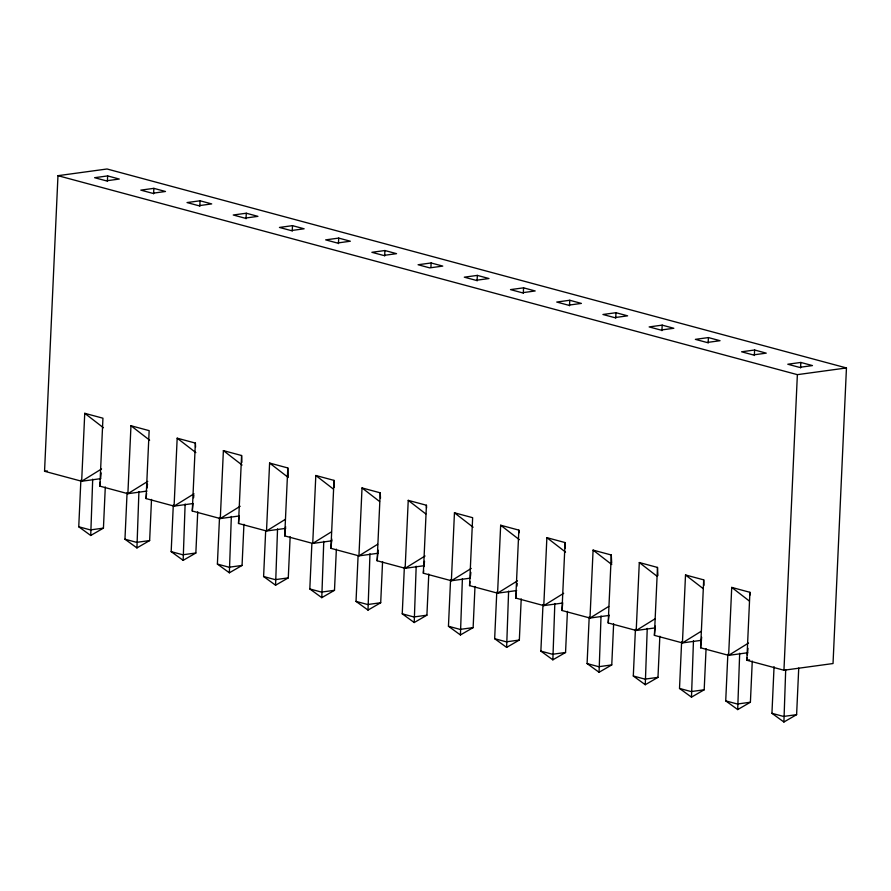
<?xml version="1.0" encoding="UTF-8"?>
<svg xmlns="http://www.w3.org/2000/svg" width="891" height="891" viewBox="0 0 891 891"><rect width="100%" height="100%" fill="white"/><g stroke="black" fill="none" stroke-linecap="round" stroke-linejoin="round"><path stroke-width="1.34" d="M100.75 478.656L81.66 481.251L44.55 471.272L57.971 175.683L107.054 168.989L846.45 367.95L833.029 663.539L783.946 670.232L746.836 660.242L749.921 592.303L731.723 587.403L728.638 655.353L747.727 652.747M105.294 486.976L103.434 528.129L90.726 535.48L78.753 526.781L80.869 480.138M146.959 491.086L127.881 493.692L99.859 486.152L102.944 418.202L84.745 413.313L81.66 481.251L101.552 468.944M92.697 479.158L90.726 535.48M107.388 181.441L107.633 175.917L94.602 177.699L106.252 180.828L119.283 179.046L107.633 175.917M151.515 499.417L149.643 540.57L136.936 547.92L124.963 539.211L127.079 492.578M193.18 503.526L174.09 506.121L146.068 498.581L149.153 430.643L130.966 425.742L127.881 493.692L147.761 481.374M138.918 491.587L136.936 547.92M153.597 193.882L153.853 188.357L140.811 190.128L152.461 193.269L165.492 191.487L153.853 188.357M197.724 511.846L195.853 553.01L183.156 560.35L171.172 551.652L173.299 505.008M195.575 447.171L195.374 443.083L177.175 438.183L174.09 506.121L193.982 493.814M185.128 504.028L183.156 560.35M199.807 206.311L200.063 200.787L187.032 202.569L198.671 205.698L211.702 203.916L200.063 200.787M239.389 515.956L220.3 518.562L192.289 511.022L195.374 443.083M243.934 524.287L242.062 565.44L229.366 572.79L217.393 564.081L219.509 517.448M241.929 462.329L241.584 455.513L223.385 450.612L220.3 518.562L240.191 506.244M231.337 516.457L229.366 572.79M246.027 218.752L246.272 213.227L233.242 214.998L244.88 218.139L257.922 216.357L246.272 213.227M285.599 528.396L266.509 530.991L238.498 523.462L241.584 455.513M290.143 536.727L288.283 577.88L275.575 585.22L263.602 576.522L265.652 531.248M269.605 463.053L288.272 477.487L287.793 467.953L269.605 463.053L266.509 530.991L285.231 519.408M277.546 528.898L275.575 585.22M292.237 231.181L292.482 225.657L279.451 227.439L291.101 230.569L304.132 228.787L292.482 225.657M331.808 540.826L312.73 543.432L284.708 535.892L287.793 467.953M336.364 549.157L334.493 590.31L321.785 597.661L309.812 588.951L311.872 543.688M334.348 487.199L334.002 480.383L315.815 475.493L312.73 543.432L331.441 531.838M323.767 541.338L321.785 597.661M338.446 243.622L338.703 238.097L325.66 239.868L337.31 243.009L350.341 241.227L338.703 238.097M378.029 553.266L358.939 555.873L330.917 548.333L334.002 480.383M382.573 561.597L380.702 602.75L368.005 610.09L356.021 601.392L358.082 556.118M380.49 498.269L380.223 492.823L362.024 487.923L358.939 555.873L377.661 544.278M369.977 553.768L368.005 610.09M384.656 256.051L384.912 250.527L371.881 252.309L383.52 255.439L396.551 253.668L384.912 250.527M424.239 565.696L405.149 568.302L377.138 560.762L380.223 492.823M428.783 574.027L426.912 615.18L414.215 622.531L402.242 613.821L404.358 567.188M426.566 507.981L426.433 505.253L408.234 500.363L405.149 568.302L425.04 555.984M416.186 566.208L414.215 622.531M430.932 267.111L431.121 262.968L418.091 264.738L429.729 267.879L442.771 266.097L431.121 262.968M470.448 578.136L451.369 580.743L423.348 573.203L426.433 505.253M474.992 586.467L473.132 627.62L460.424 634.96L448.451 626.262L450.568 579.618M516.669 590.566L497.579 593.172L469.557 585.632L472.642 517.693L454.455 512.793L451.369 580.743L471.25 568.425M462.396 578.638L460.424 634.96M477.086 280.921L477.331 275.397L464.3 277.179L475.95 280.309L488.981 278.538L477.331 275.397M521.213 598.897L519.342 640.05L506.634 647.401L494.661 638.702L496.777 592.058M518.996 532.851L518.852 530.123L500.664 525.233L497.579 593.172L517.459 580.854M508.616 591.078L506.634 647.401M523.295 293.362L523.552 287.838L510.51 289.608L522.159 292.749L535.19 290.967L523.552 287.838M562.878 603.007L543.788 605.613L515.766 598.073L518.852 530.123M567.422 611.337L565.551 652.49L552.854 659.83L540.87 651.132L542.998 604.488M565.34 548.01L565.072 542.563L546.874 537.663L543.788 605.613L563.68 593.295M554.826 603.508L552.854 659.83M569.505 305.791L569.761 300.267L556.73 302.049L568.369 305.179L581.4 303.408L569.761 300.267M609.088 615.436L589.998 618.042L561.987 610.502L565.072 542.563M613.632 623.767L611.761 664.92L599.064 672.271L587.091 663.572L589.207 616.928M611.694 563.168L611.282 554.993L593.083 550.103L589.998 618.042L608.72 606.448M601.035 615.948L599.064 672.271M615.726 318.232L615.971 312.708L602.94 314.49L614.578 317.619L627.62 315.837L615.971 312.708M655.297 627.877L636.219 630.483L608.197 622.943L611.282 554.993M659.841 636.207L657.981 677.36L645.273 684.711L633.301 676.002L635.417 629.358M657.903 575.608L657.491 567.433L639.304 562.533L636.219 630.483L654.93 618.889M647.245 628.378L645.273 684.711M661.935 330.661L662.18 325.137L649.149 326.919L660.799 330.049L673.83 328.278L662.18 325.137M701.518 640.306L682.428 642.912L654.406 635.372L657.491 567.433M706.062 648.637L704.191 689.79L691.483 697.141L679.51 688.442L681.626 641.798M703.979 585.32L703.701 579.863L685.513 574.973L682.428 642.912L701.139 631.318M693.465 640.818L691.483 697.141M708.145 343.102L708.401 337.578L695.359 339.36L707.008 342.489L720.039 340.707L708.401 337.578M748.529 643.035L728.638 655.353L700.616 647.813L703.701 579.863M752.271 661.077L750.4 702.231L737.703 709.581L725.72 700.872L727.847 654.239M739.675 653.248L737.703 709.581M754.354 355.531L754.61 350.007L741.579 351.789L753.218 354.919L766.249 353.148L754.61 350.007M798.737 668.027L796.61 714.66L783.913 722.011L771.94 713.312L774.056 666.668M783.946 670.232L797.367 374.654L57.971 175.683M785.695 669.798L783.913 722.011M800.575 367.972L800.82 362.448L787.789 364.23L799.427 367.359L812.469 365.577L800.82 362.448M99.859 486.152L100.249 482.176M100.638 478.211L101.162 472.909M146.068 498.581L146.592 493.291M147.115 487.99L147.505 484.025M192.289 511.022L192.935 504.406M193.581 497.779L193.848 495.129M238.498 523.462L239.278 515.51M284.708 535.892L285.621 526.626M377.138 560.762L378.174 550.17M423.348 573.203L423.604 570.552M423.993 566.576L424.517 561.285M469.557 585.632L469.947 581.667M470.47 576.366L470.86 572.39M515.766 598.073L516.29 592.771M516.947 586.155L517.203 583.505M561.987 610.502L562.633 603.886M608.197 622.943L608.976 615.002M654.406 635.372L655.319 626.106M700.616 647.813L701.663 637.221M747.092 657.603L746.836 660.242L749.554 659.875M747.349 654.952L748.006 648.325M330.917 548.333L331.831 539.055M44.55 471.272L47.279 470.894M797.367 374.654L846.45 367.95M103.434 528.129L90.392 529.911L78.753 526.781M149.643 540.57L136.613 542.352L124.963 539.211M195.853 553.01L182.822 554.781L171.172 551.652M242.062 565.44L229.032 567.222L217.393 564.081M288.283 577.88L275.241 579.651L263.602 576.522M334.493 590.31L321.462 592.092L309.812 588.951M380.702 602.75L367.671 604.521L356.021 601.392M426.912 615.18L413.881 616.962L402.242 613.821M473.132 627.62L460.09 629.391L448.451 626.262M519.342 640.05L506.311 641.832L494.661 638.702M565.551 652.49L552.52 654.261L540.87 651.132M611.761 664.92L598.73 666.702L587.091 663.572M657.981 677.36L644.939 679.131L633.301 676.002M704.191 689.79L691.16 691.572L679.51 688.442M750.4 702.231L737.369 704.013L725.72 700.872M796.61 714.66L783.579 716.442L771.94 713.312M731.723 587.403L749.298 600.991M685.513 574.973L703.088 588.55M639.304 562.533L656.867 576.121M593.083 550.103L611.761 564.538M546.874 537.663L565.551 552.097M500.664 525.233L519.33 539.668M454.455 512.793L473.121 527.227M408.234 500.363L425.809 513.94M362.024 487.923L379.599 501.51M315.815 475.493L333.39 489.07M223.385 450.612L242.062 465.046M177.175 438.183L195.853 452.617M130.966 425.742L149.632 440.176M84.745 413.313L103.423 427.747M749.921 592.303L750.055 595.032"/></g></svg>
